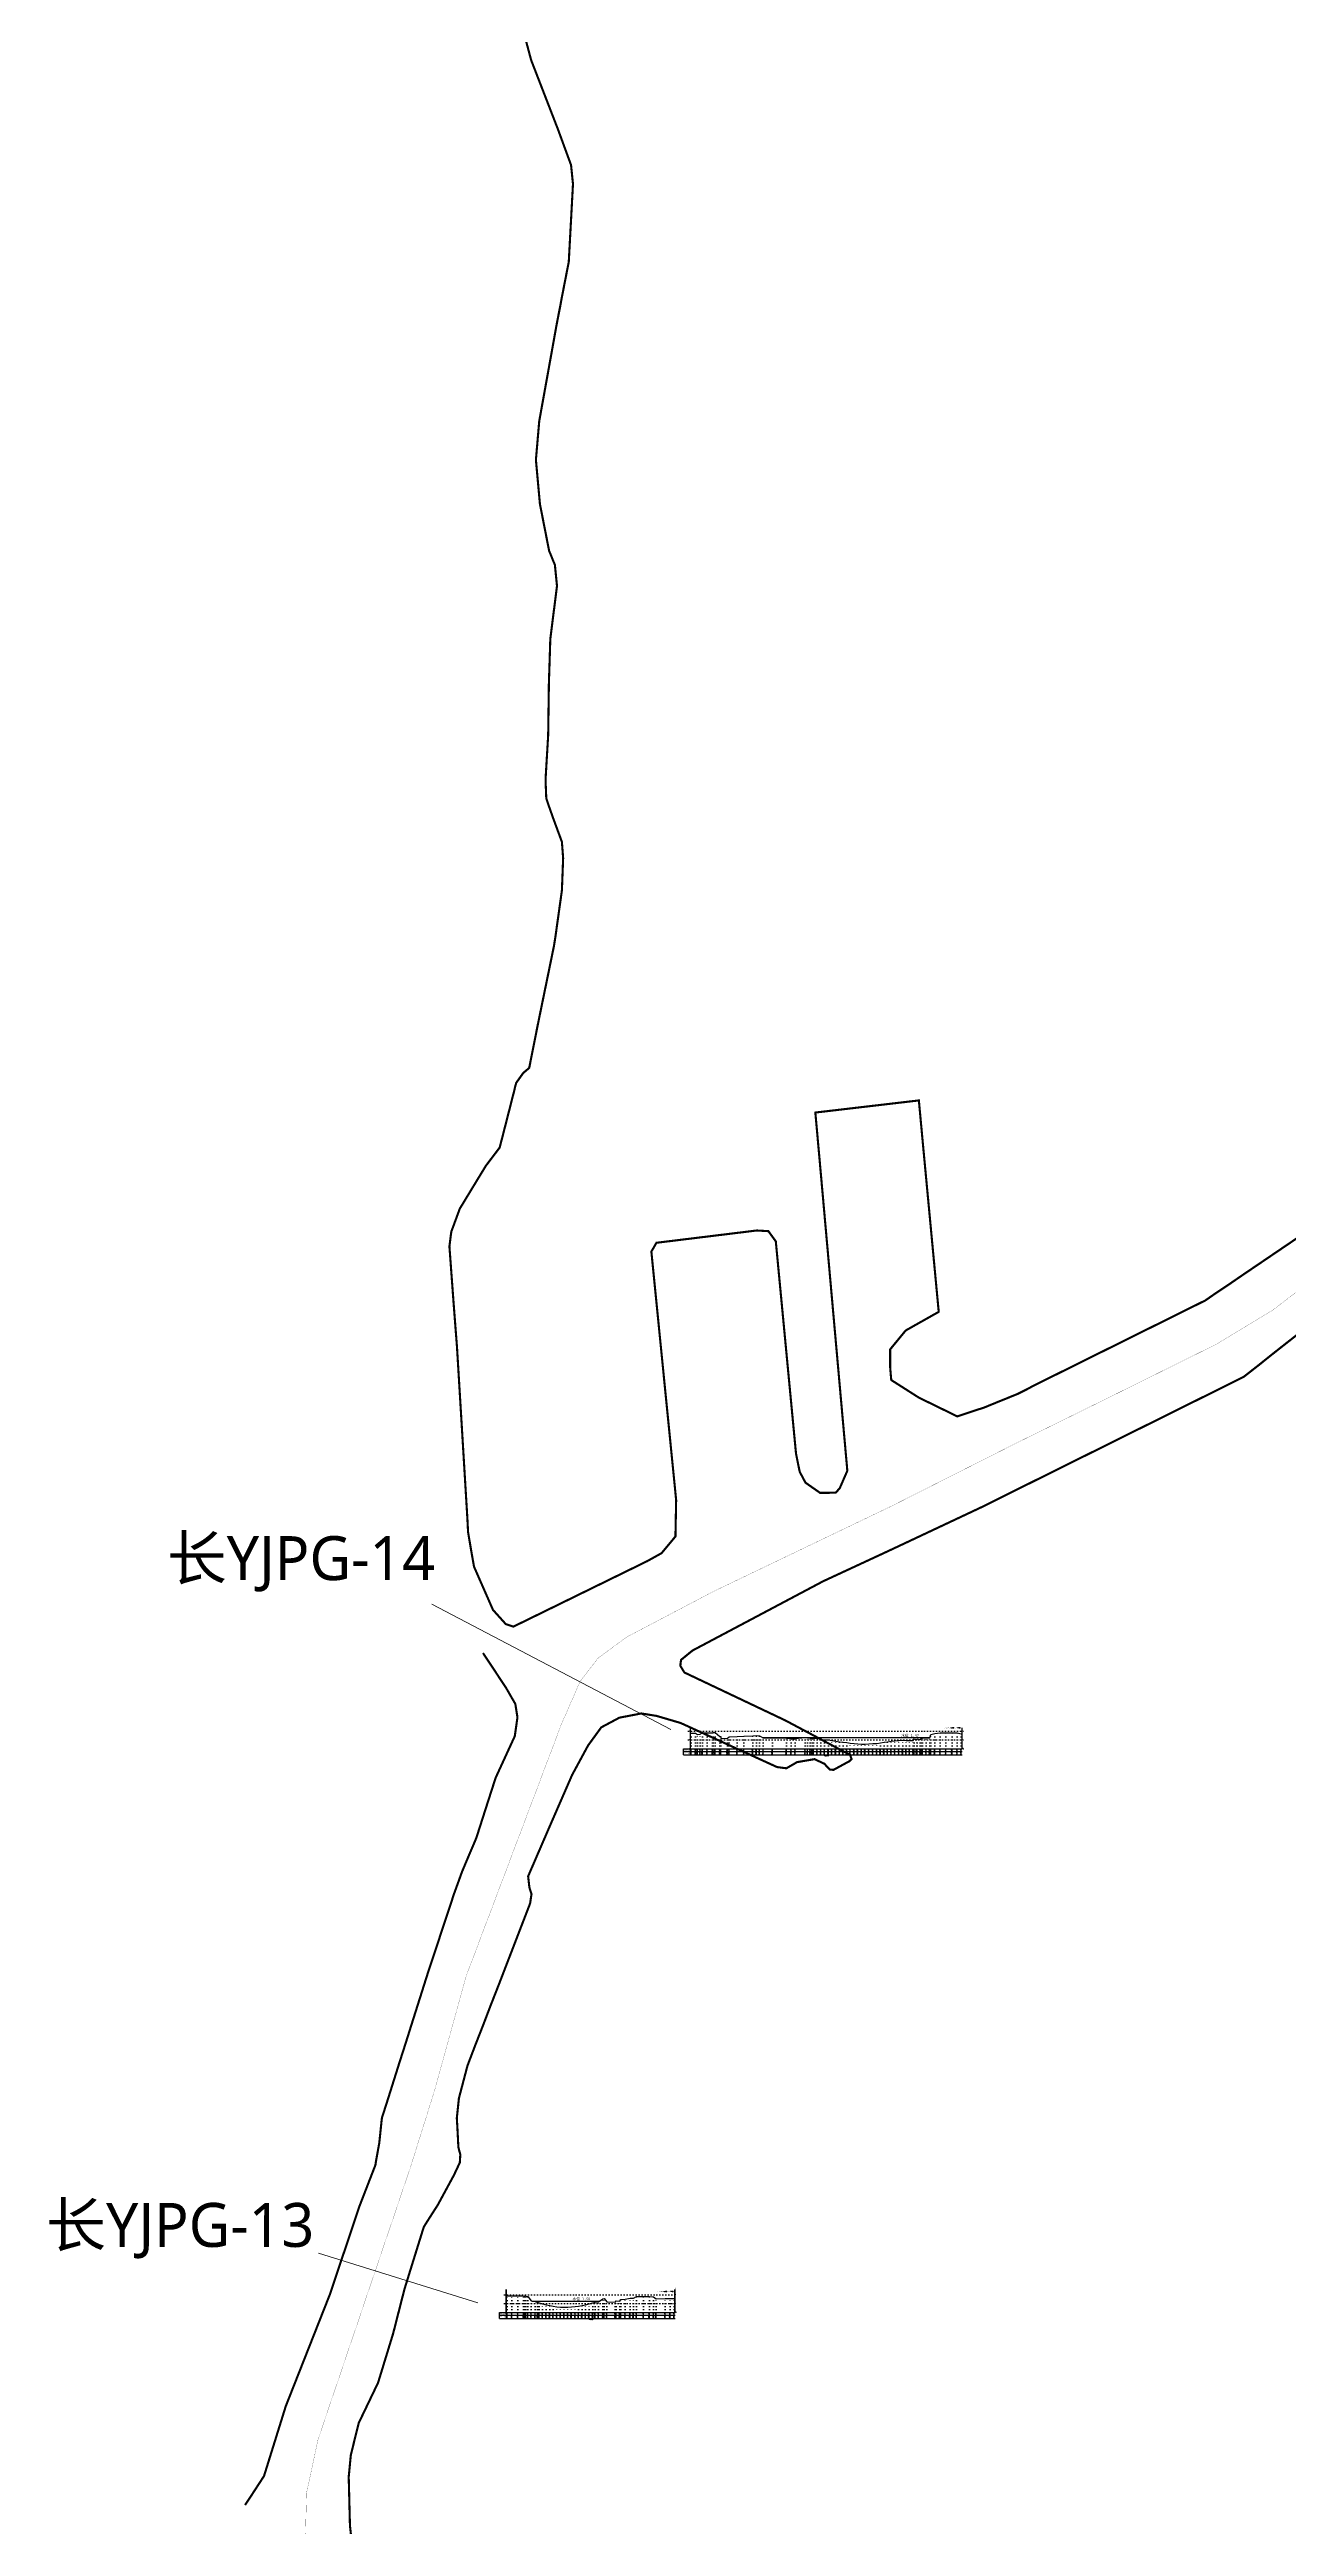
# Model space of a CAD drawing. Header units: millimetres. Extents: x 492417 to 501387, y 3423661 to 3433273.
# Drawn here: x 496427 to 497132, y 3427121 to 3428531 of the extents above; entities that cross this region are included whole.
import ezdxf
from ezdxf.enums import TextEntityAlignment as Align

# ---------------------------------------------------------------- set-up
doc = ezdxf.new("R2010")
doc.units = ezdxf.units.MM
doc.linetypes.add('X4', pattern=[1.6, 0, -1.6])
for name, color, linetype in [('DMX', 1, 'Continuous'), ('zdm1', 2, 'Continuous'), ('ZDMT5', 3, 'Continuous'), ('断面号', 7, 'Continuous'), ('断面线', 6, 'Continuous'), ('水位', 4, 'Continuous')]:
    doc.layers.add(name, color=color, linetype=linetype)
doc.layers.add('市级河道', color=160, linetype='Continuous', lineweight=40)
doc.layers.add('常水位岸线', color=7, linetype='Continuous', lineweight=0, true_color=0x00aeef)
doc.styles.add('HZ', font='rs.shx', dxfattribs={"width": 0.8, "bigfont": 'hztxt.shx'})
doc.styles.add('微软雅黑', font='msyh.ttf')
doc.styles.add('黑体', font='simhei.ttf')

msp = doc.modelspace()

# ---------------------------------------------------------------- linework, layer by layer
at = {"layer": 'DMX', "linetype": 'Continuous', "flags": 128}
for points in [[(496792.4, 3427572.6), (496794.9, 3427572.7), (496795.9, 3427571.9), (496797.4, 3427572.2), (496798.7, 3427572.9), (496801.5, 3427572.9), (496804.4, 3427572.8), (496804.9, 3427573.1), (496806, 3427573.1), (496808.7, 3427570.7), (496809.3, 3427570.7), (496809.3, 3427569.6), (496813, 3427569.9), (496814, 3427570.6), (496818.6, 3427570.8), (496822.4, 3427570.9), (496827.4, 3427571.2), (496829.5, 3427571.4), (496831.3, 3427571.1), (496833.4, 3427570), (496838.6, 3427570), (496846.5, 3427569.8), (496849.2, 3427569.7), (496851.6, 3427569.6), (496857.2, 3427570.2), (496858.6, 3427570), (496860.1, 3427569.9), (496861.1, 3427569.9), (496862, 3427569.8), (496864.1, 3427569.7), (496866.2, 3427569.2), (496868.2, 3427568.9), (496870.4, 3427568.8), (496872.4, 3427568.6), (496874.6, 3427568.2), (496876.8, 3427567.8), (496878.9, 3427567.6), (496880.9, 3427567.3), (496882.9, 3427567), (496885, 3427566.9), (496887.1, 3427566.6), (496889.2, 3427566.5), (496891.3, 3427566.4), (496893.5, 3427566.6), (496895.7, 3427566.9), (496898, 3427566.9), (496900, 3427567.2), (496902.1, 3427567.6), (496904.1, 3427567.8), (496906.1, 3427568.1), (496908.3, 3427568.3), (496910.5, 3427568.5), (496912.7, 3427568.7), (496914.7, 3427568.5), (496916.6, 3427568.6), (496918.7, 3427568.6), (496919.3, 3427569.5), (496920.7, 3427568.8), (496921, 3427569.5), (496922.7, 3427569.1), (496923, 3427569.5), (496923.9, 3427569.9), (496926.1, 3427570.1), (496928.1, 3427570.1), (496928.7, 3427572), (496931, 3427572.5), (496934, 3427572.8), (496937.3, 3427572.9), (496940.8, 3427572.8), (496943.7, 3427572.8), (496946, 3427572.4)], [(496687.7, 3427252.5), (496690.3, 3427252.6), (496693.7, 3427252.6), (496697, 3427252.5), (496697.1, 3427252.2), (496697.8, 3427252.2), (496697.8, 3427252.8), (496698, 3427252.9), (496698.2, 3427252.2), (496699.5, 3427252.1), (496701.4, 3427249.7), (496703.6, 3427249.3), (496705, 3427248.7), (496705.2, 3427248.7), (496705.8, 3427248.6), (496707.8, 3427247.9), (496709.8, 3427247.5), (496711.9, 3427247.1), (496713.9, 3427246.7), (496716, 3427246.3), (496718, 3427246.1), (496720.1, 3427246.1), (496722.1, 3427246.1), (496724.2, 3427246.2), (496726.3, 3427246.5), (496728.3, 3427246.7), (496730.3, 3427247.1), (496732.3, 3427247.5), (496734.3, 3427248), (496736.3, 3427248.5), (496737.7, 3427248.9), (496739.6, 3427249.1), (496742.1, 3427250.8), (496742.9, 3427251), (496744.3, 3427249.1), (496749.1, 3427249), (496749.7, 3427249.7), (496751.7, 3427249.6), (496752.4, 3427250.4), (496754.8, 3427250.6), (496757.6, 3427251.2), (496759.5, 3427251.3), (496761.2, 3427252.1), (496765.2, 3427252.2), (496768.6, 3427252.1), (496771, 3427252), (496772.4, 3427250.8), (496777.6, 3427251), (496780.4, 3427251), (496782.7, 3427251.1)]]:
    msp.add_lwpolyline(points, dxfattribs=at)
at = {"layer": 'zdm1', "linetype": 'X4'}
for p, q in [((496790.9, 3427573.8), (496947.5, 3427573.8)), ((496790.9, 3427568.8), (496947.5, 3427568.8)), ((496790.9, 3427563.8), (496947.5, 3427563.8)), ((496686.2, 3427253.1), (496784.2, 3427253.1)), ((496686.2, 3427248.1), (496784.2, 3427248.1)), ((496686.2, 3427243.1), (496784.2, 3427243.1))]:
    msp.add_line(p, q, dxfattribs=at)
at = {"layer": 'zdm1', "linetype": 'Continuous'}
for p, q in [((496791.9, 3427563.8), (496791.9, 3427575.8)), ((496792, 3427563.8), (496792, 3427575.8)), ((496946.5, 3427563.8), (496946.5, 3427575.8)), ((496946.6, 3427563.8), (496946.6, 3427575.8)), ((496787.9, 3427560.3), (496787.9, 3427563.8)), ((496787.9, 3427563.8), (496792.4, 3427563.8)), ((496787.9, 3427562.3), (496946.5, 3427562.3)), ((496787.9, 3427560.3), (496946.5, 3427560.3)), ((496791.9, 3427560.3), (496791.9, 3427563.8)), ((496792.4, 3427563.8), (496946.5, 3427563.8)), ((496687.1, 3427243.1), (496687.1, 3427256.1)), ((496687.2, 3427243.1), (496687.2, 3427256.1)), ((496783.1, 3427243.1), (496783.1, 3427256.1)), ((496783.2, 3427243.1), (496783.2, 3427256.1)), ((496683.2, 3427239.6), (496683.2, 3427243.1)), ((496683.2, 3427243.1), (496687.7, 3427243.1)), ((496683.2, 3427241.6), (496783.2, 3427241.6)), ((496683.2, 3427239.6), (496783.2, 3427239.6)), ((496687.2, 3427239.6), (496687.2, 3427243.1)), ((496687.7, 3427243.1), (496783.2, 3427243.1))]:
    msp.add_line(p, q, dxfattribs=at)
at = {"layer": 'zdm1', "linetype": 'Continuous', "flags": 128}
for points in [[(496791.9, 3427574.8, 0.1, 0.1, 0), (496791.9, 3427575.8, 0.1, 0.1, 0)], [(496791.9, 3427572.8, 0.1, 0.1, 0), (496791.9, 3427573.8, 0.1, 0.1, 0)], [(496791.9, 3427570.8, 0.1, 0.1, 0), (496791.9, 3427571.8, 0.1, 0.1, 0)], [(496791.9, 3427568.8, 0.1, 0.1, 0), (496791.9, 3427569.8, 0.1, 0.1, 0)], [(496946.5, 3427574.8, 0.1, 0.1, 0), (496946.5, 3427575.8, 0.1, 0.1, 0)], [(496946.5, 3427572.8, 0.1, 0.1, 0), (496946.5, 3427573.8, 0.1, 0.1, 0)], [(496946.5, 3427570.8, 0.1, 0.1, 0), (496946.5, 3427571.8, 0.1, 0.1, 0)], [(496946.5, 3427568.8, 0.1, 0.1, 0), (496946.5, 3427569.8, 0.1, 0.1, 0)], [(496791.9, 3427566.8, 0.1, 0.1, 0), (496791.9, 3427567.8, 0.1, 0.1, 0)], [(496791.9, 3427564.8, 0.1, 0.1, 0), (496791.9, 3427565.8, 0.1, 0.1, 0)], [(496946.5, 3427566.8, 0.1, 0.1, 0), (496946.5, 3427567.8, 0.1, 0.1, 0)], [(496946.5, 3427564.8, 0.1, 0.1, 0), (496946.5, 3427565.8, 0.1, 0.1, 0)], [(496687.2, 3427256.1, 0.1, 0.1, 0), (496687.2, 3427257.1, 0.1, 0.1, 0)], [(496687.2, 3427254.1, 0.1, 0.1, 0), (496687.2, 3427255.1, 0.1, 0.1, 0)], [(496687.2, 3427252.1, 0.1, 0.1, 0), (496687.2, 3427253.1, 0.1, 0.1, 0)], [(496687.2, 3427250.1, 0.1, 0.1, 0), (496687.2, 3427251.1, 0.1, 0.1, 0)], [(496687.2, 3427248.1, 0.1, 0.1, 0), (496687.2, 3427249.1, 0.1, 0.1, 0)], [(496687.2, 3427246.1, 0.1, 0.1, 0), (496687.2, 3427247.1, 0.1, 0.1, 0)], [(496687.2, 3427244.1, 0.1, 0.1, 0), (496687.2, 3427245.1, 0.1, 0.1, 0)], [(496783.2, 3427256.1, 0.1, 0.1, 0), (496783.2, 3427257.1, 0.1, 0.1, 0)], [(496783.2, 3427254.1, 0.1, 0.1, 0), (496783.2, 3427255.1, 0.1, 0.1, 0)], [(496783.2, 3427252.1, 0.1, 0.1, 0), (496783.2, 3427253.1, 0.1, 0.1, 0)], [(496783.2, 3427250.1, 0.1, 0.1, 0), (496783.2, 3427251.1, 0.1, 0.1, 0)], [(496783.2, 3427248.1, 0.1, 0.1, 0), (496783.2, 3427249.1, 0.1, 0.1, 0)], [(496783.2, 3427246.1, 0.1, 0.1, 0), (496783.2, 3427247.1, 0.1, 0.1, 0)], [(496783.2, 3427244.1, 0.1, 0.1, 0), (496783.2, 3427245.1, 0.1, 0.1, 0)]]:
    msp.add_lwpolyline(points, format="xyseb", dxfattribs=at)
at = {"layer": 'ZDMT5', "linetype": 'X4'}
for p, q in [((496792.4, 3427563.8), (496792.4, 3427572.6)), ((496794.9, 3427563.8), (496794.9, 3427572.7)), ((496795.9, 3427563.8), (496795.9, 3427571.9)), ((496797.4, 3427563.8), (496797.4, 3427572.2)), ((496798.7, 3427563.8), (496798.7, 3427572.9)), ((496801.5, 3427563.8), (496801.5, 3427572.9)), ((496804.4, 3427563.8), (496804.4, 3427572.8)), ((496804.9, 3427563.8), (496804.9, 3427573.1)), ((496806, 3427563.8), (496806, 3427573.1)), ((496808.7, 3427563.8), (496808.7, 3427570.7)), ((496809.3, 3427563.8), (496809.3, 3427570.7)), ((496809.3, 3427563.8), (496809.3, 3427569.6)), ((496813, 3427563.8), (496813, 3427569.9)), ((496814, 3427563.8), (496814, 3427570.6)), ((496818.6, 3427563.8), (496818.6, 3427570.8)), ((496822.4, 3427563.8), (496822.4, 3427570.9)), ((496827.4, 3427563.8), (496827.4, 3427571.2)), ((496829.5, 3427563.8), (496829.5, 3427571.4)), ((496831.3, 3427563.8), (496831.3, 3427571.1)), ((496833.4, 3427563.8), (496833.4, 3427570)), ((496838.6, 3427563.8), (496838.6, 3427570)), ((496846.5, 3427563.8), (496846.5, 3427569.8)), ((496849.2, 3427563.8), (496849.2, 3427569.7)), ((496851.6, 3427563.8), (496851.6, 3427569.6)), ((496857.2, 3427563.8), (496857.2, 3427570.2)), ((496858.6, 3427563.8), (496858.6, 3427570)), ((496860.1, 3427563.8), (496860.1, 3427569.9)), ((496861.1, 3427563.8), (496861.1, 3427569.9)), ((496862, 3427563.8), (496862, 3427569.8)), ((496864.1, 3427563.8), (496864.1, 3427569.7)), ((496866.2, 3427563.8), (496866.2, 3427569.2)), ((496868.2, 3427563.8), (496868.2, 3427568.9)), ((496870.4, 3427563.8), (496870.4, 3427568.8)), ((496872.4, 3427563.8), (496872.4, 3427568.6)), ((496910.5, 3427563.8), (496910.5, 3427568.5)), ((496912.7, 3427563.8), (496912.7, 3427568.7)), ((496914.7, 3427563.8), (496914.7, 3427568.5)), ((496916.6, 3427563.8), (496916.6, 3427568.6)), ((496918.7, 3427563.8), (496918.7, 3427568.6)), ((496919.3, 3427563.8), (496919.3, 3427569.5)), ((496920.7, 3427563.8), (496920.7, 3427568.8)), ((496921, 3427563.8), (496921, 3427569.5)), ((496922.7, 3427563.8), (496922.7, 3427569.1)), ((496923, 3427563.8), (496923, 3427569.5)), ((496923.9, 3427563.8), (496923.9, 3427569.9)), ((496926.1, 3427563.8), (496926.1, 3427570.1)), ((496928.1, 3427563.8), (496928.1, 3427570.1)), ((496928.7, 3427563.8), (496928.7, 3427572)), ((496931, 3427563.8), (496931, 3427572.5)), ((496934, 3427563.8), (496934, 3427572.8)), ((496937.3, 3427563.8), (496937.3, 3427572.9)), ((496940.8, 3427563.8), (496940.8, 3427572.8)), ((496943.7, 3427563.8), (496943.7, 3427572.8)), ((496946, 3427563.8), (496946, 3427572.4)), ((496874.6, 3427563.8), (496874.6, 3427568.2)), ((496876.8, 3427563.8), (496876.8, 3427567.8)), ((496878.9, 3427563.8), (496878.9, 3427567.6)), ((496880.9, 3427563.8), (496880.9, 3427567.3)), ((496882.9, 3427563.8), (496882.9, 3427567)), ((496885, 3427563.8), (496885, 3427566.9)), ((496887.1, 3427563.8), (496887.1, 3427566.6)), ((496889.2, 3427563.8), (496889.2, 3427566.5)), ((496891.3, 3427563.8), (496891.3, 3427566.4)), ((496893.5, 3427563.8), (496893.5, 3427566.6)), ((496895.7, 3427563.8), (496895.7, 3427566.9)), ((496898, 3427563.8), (496898, 3427566.9)), ((496900, 3427563.8), (496900, 3427567.2)), ((496902.1, 3427563.8), (496902.1, 3427567.6)), ((496904.1, 3427563.8), (496904.1, 3427567.8)), ((496906.1, 3427563.8), (496906.1, 3427568.1)), ((496908.3, 3427563.8), (496908.3, 3427568.3)), ((496687.7, 3427243.1), (496687.7, 3427252.5)), ((496690.3, 3427243.1), (496690.3, 3427252.6)), ((496693.7, 3427243.1), (496693.7, 3427252.6)), ((496697, 3427243.1), (496697, 3427252.5)), ((496697.1, 3427243.1), (496697.1, 3427252.2)), ((496697.8, 3427243.1), (496697.8, 3427252.8)), ((496697.8, 3427243.1), (496697.8, 3427252.2)), ((496698, 3427243.1), (496698, 3427252.9)), ((496698.2, 3427243.1), (496698.2, 3427252.2)), ((496699.5, 3427243.1), (496699.5, 3427252.1)), ((496701.4, 3427243.1), (496701.4, 3427249.7)), ((496703.6, 3427243.1), (496703.6, 3427249.3)), ((496705, 3427243.1), (496705, 3427248.7)), ((496705.2, 3427243.1), (496705.2, 3427248.7)), ((496705.8, 3427243.1), (496705.8, 3427248.6)), ((496707.8, 3427243.1), (496707.8, 3427247.9)), ((496709.8, 3427243.1), (496709.8, 3427247.5)), ((496711.9, 3427243.1), (496711.9, 3427247.1)), ((496713.9, 3427243.1), (496713.9, 3427246.7)), ((496716, 3427243.1), (496716, 3427246.3)), ((496718, 3427243.1), (496718, 3427246.1)), ((496720.1, 3427243.1), (496720.1, 3427246.1)), ((496722.1, 3427243.1), (496722.1, 3427246.1)), ((496724.2, 3427243.1), (496724.2, 3427246.2)), ((496726.3, 3427243.1), (496726.3, 3427246.5)), ((496728.3, 3427243.1), (496728.3, 3427246.7)), ((496730.3, 3427243.1), (496730.3, 3427247.1)), ((496732.3, 3427243.1), (496732.3, 3427247.5)), ((496734.3, 3427243.1), (496734.3, 3427248)), ((496736.3, 3427243.1), (496736.3, 3427248.5)), ((496737.7, 3427243.1), (496737.7, 3427248.9)), ((496739.6, 3427243.1), (496739.6, 3427249.1)), ((496742.1, 3427243.1), (496742.1, 3427250.8)), ((496742.9, 3427243.1), (496742.9, 3427251)), ((496744.3, 3427243.1), (496744.3, 3427249.1)), ((496749.1, 3427243.1), (496749.1, 3427249)), ((496749.7, 3427243.1), (496749.7, 3427249.7)), ((496751.7, 3427243.1), (496751.7, 3427249.6)), ((496752.4, 3427243.1), (496752.4, 3427250.4)), ((496754.8, 3427243.1), (496754.8, 3427250.6)), ((496757.6, 3427243.1), (496757.6, 3427251.2)), ((496759.5, 3427243.1), (496759.5, 3427251.3)), ((496761.2, 3427243.1), (496761.2, 3427252.1)), ((496765.2, 3427243.1), (496765.2, 3427252.2)), ((496768.6, 3427243.1), (496768.6, 3427252.1)), ((496771, 3427243.1), (496771, 3427252)), ((496772.4, 3427243.1), (496772.4, 3427250.8)), ((496777.6, 3427243.1), (496777.6, 3427251)), ((496780.4, 3427243.1), (496780.4, 3427251)), ((496782.7, 3427243.1), (496782.7, 3427251.1))]:
    msp.add_line(p, q, dxfattribs=at)
at = {"layer": 'ZDMT5', "linetype": 'Continuous'}
for p, q in [((496792.4, 3427560.3), (496792.4, 3427563.8)), ((496794.9, 3427560.3), (496794.9, 3427563.8)), ((496795.9, 3427560.3), (496795.9, 3427563.8)), ((496797.4, 3427560.3), (496797.4, 3427563.8)), ((496798.7, 3427560.3), (496798.7, 3427563.8)), ((496801.5, 3427560.3), (496801.5, 3427563.8)), ((496804.4, 3427560.3), (496804.4, 3427563.8)), ((496804.9, 3427560.3), (496804.9, 3427563.8)), ((496806, 3427560.3), (496806, 3427563.8)), ((496808.7, 3427560.3), (496808.7, 3427563.8)), ((496809.3, 3427560.3), (496809.3, 3427563.8)), ((496813, 3427560.3), (496813, 3427563.8)), ((496814, 3427560.3), (496814, 3427563.8)), ((496818.6, 3427560.3), (496818.6, 3427563.8)), ((496822.4, 3427560.3), (496822.4, 3427563.8)), ((496827.4, 3427560.3), (496827.4, 3427563.8)), ((496829.5, 3427560.3), (496829.5, 3427563.8)), ((496831.3, 3427560.3), (496831.3, 3427563.8)), ((496833.4, 3427560.3), (496833.4, 3427563.8)), ((496838.6, 3427560.3), (496838.6, 3427563.8)), ((496846.5, 3427560.3), (496846.5, 3427563.8)), ((496849.2, 3427560.3), (496849.2, 3427563.8)), ((496851.6, 3427560.3), (496851.6, 3427563.8)), ((496857.2, 3427560.3), (496857.2, 3427563.8)), ((496858.6, 3427560.3), (496858.6, 3427563.8)), ((496860.1, 3427560.3), (496860.1, 3427563.8)), ((496861.1, 3427560.3), (496861.1, 3427563.8)), ((496862, 3427560.3), (496862, 3427563.8)), ((496864.1, 3427560.3), (496864.1, 3427563.8)), ((496866.2, 3427560.3), (496866.2, 3427563.8)), ((496868.2, 3427560.3), (496868.2, 3427563.8)), ((496870.4, 3427560.3), (496870.4, 3427563.8)), ((496872.4, 3427560.3), (496872.4, 3427563.8)), ((496874.6, 3427560.3), (496874.6, 3427563.8)), ((496876.8, 3427560.3), (496876.8, 3427563.8)), ((496878.9, 3427560.3), (496878.9, 3427563.8)), ((496880.9, 3427560.3), (496880.9, 3427563.8)), ((496882.9, 3427560.3), (496882.9, 3427563.8)), ((496885, 3427560.3), (496885, 3427563.8)), ((496887.1, 3427560.3), (496887.1, 3427563.8)), ((496889.2, 3427560.3), (496889.2, 3427563.8)), ((496891.3, 3427560.3), (496891.3, 3427563.8)), ((496893.5, 3427560.3), (496893.5, 3427563.8)), ((496895.7, 3427560.3), (496895.7, 3427563.8)), ((496898, 3427560.3), (496898, 3427563.8)), ((496900, 3427560.3), (496900, 3427563.8)), ((496902.1, 3427560.3), (496902.1, 3427563.8)), ((496904.1, 3427560.3), (496904.1, 3427563.8)), ((496906.1, 3427560.3), (496906.1, 3427563.8)), ((496908.3, 3427560.3), (496908.3, 3427563.8)), ((496910.5, 3427560.3), (496910.5, 3427563.8)), ((496912.7, 3427560.3), (496912.7, 3427563.8)), ((496914.7, 3427560.3), (496914.7, 3427563.8)), ((496916.6, 3427560.3), (496916.6, 3427563.8)), ((496918.7, 3427560.3), (496918.7, 3427563.8)), ((496919.3, 3427560.3), (496919.3, 3427563.8)), ((496920.7, 3427560.3), (496920.7, 3427563.8)), ((496921, 3427560.3), (496921, 3427563.8)), ((496922.7, 3427560.3), (496922.7, 3427563.8)), ((496923, 3427560.3), (496923, 3427563.8)), ((496923.9, 3427560.3), (496923.9, 3427563.8)), ((496926.1, 3427560.3), (496926.1, 3427563.8)), ((496928.1, 3427560.3), (496928.1, 3427563.8)), ((496928.7, 3427560.3), (496928.7, 3427563.8)), ((496931, 3427560.3), (496931, 3427563.8)), ((496934, 3427560.3), (496934, 3427563.8)), ((496937.3, 3427560.3), (496937.3, 3427563.8)), ((496940.8, 3427560.3), (496940.8, 3427563.8)), ((496943.7, 3427560.3), (496943.7, 3427563.8)), ((496946, 3427560.3), (496946, 3427563.8)), ((496687.7, 3427239.6), (496687.7, 3427243.1)), ((496690.3, 3427239.6), (496690.3, 3427243.1)), ((496693.7, 3427239.6), (496693.7, 3427243.1)), ((496697, 3427239.6), (496697, 3427243.1)), ((496697.8, 3427239.6), (496697.8, 3427243.1)), ((496698.2, 3427239.6), (496698.2, 3427243.1)), ((496699.5, 3427239.6), (496699.5, 3427243.1)), ((496701.4, 3427239.6), (496701.4, 3427243.1)), ((496703.6, 3427239.6), (496703.6, 3427243.1)), ((496705, 3427239.6), (496705, 3427243.1)), ((496705.8, 3427239.6), (496705.8, 3427243.1)), ((496707.8, 3427239.6), (496707.8, 3427243.1)), ((496709.8, 3427239.6), (496709.8, 3427243.1)), ((496711.9, 3427239.6), (496711.9, 3427243.1)), ((496713.9, 3427239.6), (496713.9, 3427243.1)), ((496716, 3427239.6), (496716, 3427243.1)), ((496718, 3427239.6), (496718, 3427243.1)), ((496720.1, 3427239.6), (496720.1, 3427243.1)), ((496722.1, 3427239.6), (496722.1, 3427243.1)), ((496724.2, 3427239.6), (496724.2, 3427243.1)), ((496726.3, 3427239.6), (496726.3, 3427243.1)), ((496728.3, 3427239.6), (496728.3, 3427243.1)), ((496730.3, 3427239.6), (496730.3, 3427243.1)), ((496732.3, 3427239.6), (496732.3, 3427243.1)), ((496734.3, 3427239.6), (496734.3, 3427243.1)), ((496736.3, 3427239.6), (496736.3, 3427243.1)), ((496737.7, 3427239.6), (496737.7, 3427243.1)), ((496739.6, 3427239.6), (496739.6, 3427243.1)), ((496742.1, 3427239.6), (496742.1, 3427243.1)), ((496742.9, 3427239.6), (496742.9, 3427243.1)), ((496744.3, 3427239.6), (496744.3, 3427243.1)), ((496749.1, 3427239.6), (496749.1, 3427243.1)), ((496749.7, 3427239.6), (496749.7, 3427243.1)), ((496751.7, 3427239.6), (496751.7, 3427243.1)), ((496752.4, 3427239.6), (496752.4, 3427243.1)), ((496754.8, 3427239.6), (496754.8, 3427243.1)), ((496757.6, 3427239.6), (496757.6, 3427243.1)), ((496759.5, 3427239.6), (496759.5, 3427243.1)), ((496761.2, 3427239.6), (496761.2, 3427243.1)), ((496765.2, 3427239.6), (496765.2, 3427243.1)), ((496768.6, 3427239.6), (496768.6, 3427243.1)), ((496771, 3427239.6), (496771, 3427243.1)), ((496772.4, 3427239.6), (496772.4, 3427243.1)), ((496777.6, 3427239.6), (496777.6, 3427243.1)), ((496780.4, 3427239.6), (496780.4, 3427243.1)), ((496782.7, 3427239.6), (496782.7, 3427243.1))]:
    msp.add_line(p, q, dxfattribs=at)
at = {"layer": '市级河道', "lineweight": 0, "const_width": 0.1}
msp.add_lwpolyline([(496572.9, 3427115.1), (496573.5, 3427140.4), (496580.1, 3427171), (496632.4, 3427325), (496646.2, 3427368.9), (496664.3, 3427434.4), (496718.4, 3427577.5), (496729.2, 3427602.2), (496739.4, 3427615.4), (496755.7, 3427627.4), (496805, 3427653.3), (496906.6, 3427702), (496976.9, 3427737.5), (497031.7, 3427764.5), (497091.2, 3427794), (497123.1, 3427813.3), (497145.9, 3427830.7)], dxfattribs=at)
at = {"layer": '常水位岸线', "const_width": 1.2, "flags": 128}
for points in [[(497137, 3427854.3), (497104.7, 3427832.4), (497097.3, 3427827.3), (497089.8, 3427822.3), (497084.9, 3427818.9), (496987, 3427770.3), (496983.3, 3427768.3), (496978.1, 3427765.7), (496965.5, 3427760.6), (496958.9, 3427757.9), (496956.1, 3427757), (496943.8, 3427752.9), (496921.9, 3427763.6), (496906.2, 3427773.6), (496906, 3427775.6), (496905.6, 3427780.5), (496905.6, 3427791.1), (496914.4, 3427801.8), (496933.2, 3427812.4), (496924.1, 3427909), (496924, 3427910.1), (496921.9, 3427932.7), (496863, 3427925.8), (496863, 3427925.8), (496865.5, 3427898), (496877.7, 3427761.2), (496881.2, 3427722), (496876.9, 3427712.1), (496874.6, 3427709.5), (496865.7, 3427709.4), (496857.4, 3427715.2), (496854.1, 3427721.4), (496852, 3427731.7), (496840.5, 3427852.5), (496836.3, 3427858.3), (496829.7, 3427858.7), (496772.6, 3427851.7), (496769.7, 3427846.7), (496783.8, 3427705.3), (496783.4, 3427684.6), (496775.5, 3427675.1), (496767.2, 3427670.5), (496719.2, 3427647), (496691.2, 3427633.3), (496686.8, 3427634.8), (496679.6, 3427642.8), (496668.8, 3427667.4), (496667.5, 3427674.7), (496665.4, 3427687.1), (496665, 3427695.1), (496659.1, 3427792.4), (496657.2, 3427817), (496654.8, 3427849.6), (496655.7, 3427856.8), (496655.9, 3427858.1), (496660.7, 3427871.1), (496671.2, 3427888.4), (496675.6, 3427895.6), (496676.6, 3427896.9), (496683.4, 3427905.9), (496687.5, 3427921.9), (496691.2, 3427936.4), (496691.8, 3427938.8), (496692.4, 3427941.3), (496692.8, 3427942.7), (496696.8, 3427948.3), (496700.2, 3427951.2), (496705, 3427975.4), (496714.3, 3428020.7), (496715.1, 3428025.8), (496718.8, 3428052.2), (496719.5, 3428070.5), (496718.8, 3428079.8), (496714, 3428092.8), (496711.2, 3428100.7), (496709.9, 3428104.7), (496709.5, 3428114.6), (496709.5, 3428115.5), (496711, 3428140.8), (496711, 3428141.6), (496711.4, 3428170.5), (496711.8, 3428182.4), (496712.2, 3428195.3), (496716, 3428225.4), (496714.8, 3428237.4), (496711.5, 3428245.5), (496706.3, 3428272), (496704, 3428297.3), (496704.2, 3428299.4), (496705.9, 3428319.2), (496713.6, 3428361.9), (496715.6, 3428373.1), (496717.1, 3428380.9), (496717.9, 3428384.9), (496718.6, 3428388.8), (496722.7, 3428409.8), (496725.1, 3428454.1), (496724, 3428464.9), (496716.6, 3428485.1), (496701.3, 3428524.6), (496692.2, 3428558.6)], [(496600.9, 3427097.2), (496598.3, 3427121), (496598.2, 3427121.9), (496597.5, 3427149.5), (496598.7, 3427162), (496603.2, 3427180.2), (496614.2, 3427203.1), (496622.8, 3427231.2), (496629.2, 3427256.3), (496635, 3427275), (496640.2, 3427291.7), (496642.3, 3427295.1), (496648.2, 3427304.3), (496657.3, 3427321.1), (496660.7, 3427328.3), (496661, 3427332.9), (496659.9, 3427337), (496659.3, 3427348.9), (496659, 3427353.6), (496660.2, 3427365), (496665.1, 3427383.6), (496665.3, 3427384.1), (496669.6, 3427395.4), (496674, 3427406.6), (496678.3, 3427417.9), (496682.7, 3427429.1), (496700.7, 3427475.8), (496701.5, 3427481.1), (496700.3, 3427484.9), (496699.7, 3427490.2), (496699.6, 3427491.3), (496705.6, 3427505.2), (496712, 3427520), (496724.6, 3427548.9), (496733.7, 3427565.7), (496741.2, 3427576), (496751.5, 3427581.5), (496764, 3427583.9), (496772.7, 3427582.5), (496786.3, 3427578.5), (496841.2, 3427553.4), (496846.5, 3427552.7), (496852.6, 3427556.2), (496862.5, 3427557.9), (496868.1, 3427555.3), (496871.2, 3427552), (496873.3, 3427551.8), (496877.9, 3427554.3), (496882.5, 3427556.8), (496883.6, 3427558), (496883, 3427559.7), (496882.8, 3427560.3), (496846, 3427579.9), (496788.5, 3427607.2), (496786.2, 3427611), (496786.3, 3427612.3), (496786.6, 3427614.4), (496793.1, 3427619.7), (496867.4, 3427659.1), (496904.9, 3427676.5), (496957.2, 3427701.1), (497106.7, 3427775.4), (497115.4, 3427782.2), (497122.5, 3427787.9), (497129.6, 3427793.5), (497144.8, 3427805.4)], [(496673.9, 3427618.3), (496687, 3427598.5), (496692.3, 3427589.3), (496693.5, 3427581.7), (496692, 3427571), (496681.1, 3427547.3), (496675.4, 3427529.6), (496670.5, 3427514.3), (496670, 3427512.8), (496664.3, 3427499.4), (496662, 3427493.9), (496657.5, 3427481.5), (496642.2, 3427435.2), (496633.3, 3427407.1), (496629.9, 3427396.3), (496626.4, 3427385.4), (496623, 3427374.6), (496619.6, 3427363.8), (496616.4, 3427353.8), (496616.2, 3427352.2), (496614.9, 3427339.6), (496613, 3427329.1), (496612.7, 3427327), (496603.4, 3427303), (496587, 3427253.9), (496561.7, 3427189.8), (496549.3, 3427150), (496542.8, 3427140), (496538.5, 3427133.5)]]:
    msp.add_lwpolyline(points, dxfattribs=at)
at = {"layer": '断面线', "lineweight": 0}
for p, q in [((496644.7, 3427646, 10), (496780.8, 3427574.7, 10)), ((496580.3, 3427276.9, 10), (496671, 3427248.5, 10))]:
    msp.add_line(p, q, dxfattribs=at)
at = {"layer": '水位', "linetype": 'Continuous', "flags": 128}
for points in [[(496832.8, 3427570.3), (496833.4, 3427570.3), (496838.6, 3427570.3), (496846.5, 3427570.3), (496849.2, 3427570.3), (496851.6, 3427570.3), (496857.2, 3427570.3), (496858.6, 3427570.3), (496860.1, 3427570.3), (496861.1, 3427570.3), (496862, 3427570.3), (496864.1, 3427570.3), (496866.2, 3427570.3), (496868.2, 3427570.3), (496870.4, 3427570.3), (496872.4, 3427570.3), (496874.6, 3427570.3), (496876.8, 3427570.3), (496878.9, 3427570.3), (496880.9, 3427570.3), (496882.9, 3427570.3), (496885, 3427570.3), (496887.1, 3427570.3), (496889.2, 3427570.3), (496891.3, 3427570.3), (496893.5, 3427570.3), (496895.7, 3427570.3), (496898, 3427570.3), (496900, 3427570.3), (496902.1, 3427570.3), (496904.1, 3427570.3), (496906.1, 3427570.3), (496908.3, 3427570.3), (496910.5, 3427570.3), (496912.7, 3427570.3), (496914.7, 3427570.3), (496916.6, 3427570.3), (496918.7, 3427570.3), (496919.3, 3427570.3), (496920.7, 3427570.3), (496921, 3427570.3), (496922.7, 3427570.3), (496923, 3427570.3), (496923.9, 3427570.3), (496926.1, 3427570.3), (496928.1, 3427570.3), (496928.1, 3427570.3)], [(496701.9, 3427249.6), (496703.6, 3427249.6), (496705, 3427249.6), (496705.2, 3427249.6), (496705.8, 3427249.6), (496707.8, 3427249.6), (496709.8, 3427249.6), (496711.9, 3427249.6), (496713.9, 3427249.6), (496716, 3427249.6), (496718, 3427249.6), (496720.1, 3427249.6), (496722.1, 3427249.6), (496724.2, 3427249.6), (496726.3, 3427249.6), (496728.3, 3427249.6), (496730.3, 3427249.6), (496732.3, 3427249.6), (496734.3, 3427249.6), (496736.3, 3427249.6), (496737.7, 3427249.6), (496739.6, 3427249.6), (496740.4, 3427249.6)]]:
    msp.add_lwpolyline(points, dxfattribs=at)

# ---------------------------------------------------------------- texts
at = {"layer": 'zdm1', "linetype": 'Continuous', "style": 'HZ', "width": 0.8}
for s, p in [('5', (496791.8, 3427573.8)), ('0', (496791.8, 3427568.8)), ('-5', (496791.8, 3427563.8)), ('5', (496687.1, 3427253.1)), ('0', (496687.1, 3427248.1)), ('-5', (496687.1, 3427243.1))]:
    msp.add_text(s, height=0.3, dxfattribs=at).set_placement(p, align=Align.BOTTOM_RIGHT)
for s, p in [('5', (496946.6, 3427573.8)), ('0', (496946.6, 3427568.8)), ('-5', (496946.6, 3427563.8)), ('5', (496783.3, 3427253.1)), ('0', (496783.3, 3427248.1)), ('-5', (496783.3, 3427243.1))]:
    msp.add_text(s, height=0.3, dxfattribs=at).set_placement(p)
for s, height, p in [('地 面 高 程', 0.6, (496789.9, 3427563.1)), ('里    程', 0.6, (496789.9, 3427561.3)), ('长YJPG-14', 0.4, (496869.2, 3427559.9)), ('地 面 高 程', 0.6, (496685.2, 3427242.4)), ('里    程', 0.6, (496685.2, 3427240.6)), ('长YJPG-13', 0.4, (496735.2, 3427239.2))]:
    msp.add_text(s, height=height, dxfattribs=at).set_placement(p, align=Align.MIDDLE)
at = {"layer": 'ZDMT5', "linetype": 'Continuous', "style": 'HZ', "width": 0.8}
for p in [(496945.5, 3427575.3), (496782.2, 3427254.6)]:
    msp.add_text('比例尺:  横向 1:100  纵向 1:100', height=0.5, dxfattribs=at).set_placement(p, align=Align.BOTTOM_RIGHT)
for s, p in [('3.79', (496792.4, 3427563.1)), ('0+000.0', (496792.4, 3427561.3)), ('3.86', (496794.8, 3427563.1)), ('0+002.4', (496794.8, 3427561.3)), ('3.09', (496795.8, 3427563.1)), ('0+003.4', (496795.8, 3427561.3)), ('3.36', (496797.4, 3427563.1)), ('0+005.0', (496797.4, 3427561.3)), ('4.10', (496798.6, 3427563.1)), ('0+006.2', (496798.6, 3427561.3)), ('4.05', (496801.4, 3427563.1)), ('0+009.1', (496801.4, 3427561.3)), ('4.00', (496804.4, 3427563.1)), ('0+012.0', (496804.4, 3427561.3)), ('4.26', (496804.9, 3427563.1)), ('0+012.5', (496804.9, 3427561.3)), ('4.23', (496805.9, 3427563.1)), ('0+013.5', (496805.9, 3427561.3)), ('1.82', (496808.6, 3427563.1)), ('0+016.2', (496808.6, 3427561.3)), ('1.81', (496809.2, 3427563.1)), ('0+016.8', (496809.2, 3427561.3)), ('1.07', (496812.9, 3427563.1)), ('0+020.5', (496812.9, 3427561.3)), ('1.72', (496814, 3427563.1)), ('0+021.6', (496814, 3427561.3)), ('1.92', (496818.5, 3427563.1)), ('0+026.1', (496818.5, 3427561.3)), ('2.07', (496822.4, 3427563.1)), ('0+030.0', (496822.4, 3427561.3)), ('2.36', (496827.3, 3427563.1)), ('0+034.9', (496827.3, 3427561.3)), ('2.53', (496829.4, 3427563.1)), ('0+037.0', (496829.4, 3427561.3)), ('2.21', (496831.3, 3427563.1)), ('0+038.9', (496831.3, 3427561.3)), ('1.12', (496833.4, 3427563.1)), ('0+041.0', (496833.4, 3427561.3)), ('1.15', (496838.5, 3427563.1)), ('0+046.1', (496838.5, 3427561.3)), ('0.93', (496846.5, 3427563.1)), ('0+054.1', (496846.5, 3427561.3)), ('0.83', (496849.2, 3427563.1)), ('0+056.8', (496849.2, 3427561.3)), ('0.74', (496851.6, 3427563.1)), ('0+059.2', (496851.6, 3427561.3)), ('1.38', (496857.2, 3427563.1)), ('0+064.8', (496857.2, 3427561.3)), ('1.16', (496858.6, 3427563.1)), ('0+066.2', (496858.6, 3427561.3)), ('1.02', (496860, 3427563.1)), ('0+067.6', (496860, 3427561.3)), ('1.00', (496861, 3427563.1)), ('0+068.6', (496861, 3427561.3)), ('0.97', (496861.9, 3427563.1)), ('0+069.6', (496861.9, 3427561.3)), ('0.83', (496864, 3427563.1)), ('0+071.6', (496864, 3427561.3)), ('0.37', (496866.1, 3427563.1)), ('0+073.7', (496866.1, 3427561.3)), ('0.08', (496868.2, 3427563.1)), ('0+075.8', (496868.2, 3427561.3)), ('-0.03', (496870.3, 3427563.1)), ('0+078.0', (496870.3, 3427561.3)), ('-0.25', (496872.4, 3427563.1)), ('0+080.0', (496872.4, 3427561.3)), ('-0.70', (496874.5, 3427563.1)), ('0+082.1', (496874.5, 3427561.3)), ('-1.02', (496876.8, 3427563.1)), ('0+084.4', (496876.8, 3427561.3)), ('-1.29', (496878.8, 3427563.1)), ('0+086.4', (496878.8, 3427561.3)), ('-1.56', (496880.8, 3427563.1)), ('0+088.5', (496880.8, 3427561.3)), ('-1.82', (496882.9, 3427563.1)), ('0+090.5', (496882.9, 3427561.3)), ('-2.00', (496885, 3427563.1)), ('0+092.6', (496885, 3427561.3)), ('-2.22', (496887, 3427563.1)), ('0+094.7', (496887, 3427561.3)), ('-2.32', (496889.2, 3427563.1)), ('0+096.8', (496889.2, 3427561.3)), ('-2.46', (496891.2, 3427563.1)), ('0+098.8', (496891.2, 3427561.3)), ('-2.22', (496893.4, 3427563.1)), ('0+101.0', (496893.4, 3427561.3)), ('-1.94', (496895.7, 3427563.1)), ('0+103.3', (496895.7, 3427561.3)), ('-1.93', (496897.9, 3427563.1)), ('0+105.5', (496897.9, 3427561.3)), ('-1.67', (496899.9, 3427563.1)), ('0+107.5', (496899.9, 3427561.3)), ('-1.30', (496902, 3427563.1)), ('0+109.6', (496902, 3427561.3)), ('-1.09', (496904.1, 3427563.1)), ('0+111.7', (496904.1, 3427561.3)), ('-0.73', (496906.1, 3427563.1)), ('0+113.7', (496906.1, 3427561.3)), ('-0.51', (496908.3, 3427563.1)), ('0+115.9', (496908.3, 3427561.3)), ('-0.31', (496910.5, 3427563.1)), ('0+118.1', (496910.5, 3427561.3)), ('-0.17', (496912.6, 3427563.1)), ('0+120.2', (496912.6, 3427561.3)), ('-0.33', (496914.6, 3427563.1)), ('0+122.2', (496914.6, 3427561.3)), ('-0.29', (496916.6, 3427563.1)), ('0+124.2', (496916.6, 3427561.3)), ('-0.25', (496918.7, 3427563.1)), ('0+126.3', (496918.7, 3427561.3)), ('0.65', (496919.3, 3427563.1)), ('0+126.9', (496919.3, 3427561.3)), ('-0.08', (496920.6, 3427563.1)), ('0+128.2', (496920.6, 3427561.3)), ('0.62', (496921, 3427563.1)), ('0+128.6', (496921, 3427561.3)), ('0.21', (496922.6, 3427563.1)), ('0+130.2', (496922.6, 3427561.3)), ('0.69', (496922.9, 3427563.1)), ('0+130.5', (496922.9, 3427561.3)), ('1.07', (496923.8, 3427563.1)), ('0+131.5', (496923.8, 3427561.3)), ('1.26', (496926.1, 3427563.1)), ('0+133.7', (496926.1, 3427561.3)), ('1.25', (496928, 3427563.1)), ('0+135.6', (496928, 3427561.3)), ('3.17', (496928.7, 3427563.1)), ('0+136.3', (496928.7, 3427561.3)), ('3.65', (496930.9, 3427563.1)), ('0+138.5', (496930.9, 3427561.3)), ('3.95', (496934, 3427563.1)), ('0+141.6', (496934, 3427561.3)), ('4.06', (496937.3, 3427563.1)), ('0+144.9', (496937.3, 3427561.3)), ('3.95', (496940.7, 3427563.1)), ('0+148.4', (496940.7, 3427561.3)), ('3.99', (496943.7, 3427563.1)), ('0+151.3', (496943.7, 3427561.3)), ('3.57', (496946, 3427563.1)), ('0+153.6', (496946, 3427561.3)), ('4.38', (496687.6, 3427242.4)), ('0+000.0', (496687.6, 3427240.6)), ('4.45', (496690.3, 3427242.4)), ('0+002.6', (496690.3, 3427240.6)), ('4.46', (496693.7, 3427242.4)), ('0+006.1', (496693.7, 3427240.6)), ('4.39', (496697, 3427242.4)), ('0+009.3', (496697, 3427240.6)), ('4.08', (496697.7, 3427242.4)), ('0+010.1', (496697.7, 3427240.6)), ('4.11', (496698.1, 3427242.4)), ('0+010.5', (496698.1, 3427240.6)), ('3.96', (496699.5, 3427242.4)), ('0+011.8', (496699.5, 3427240.6)), ('1.59', (496701.4, 3427242.4)), ('0+013.8', (496701.4, 3427240.6)), ('1.19', (496703.5, 3427242.4)), ('0+015.9', (496703.5, 3427240.6)), ('0.61', (496705, 3427242.4)), ('0+017.3', (496705, 3427240.6)), ('0.44', (496705.7, 3427242.4)), ('0+018.1', (496705.7, 3427240.6)), ('-0.22', (496707.8, 3427242.4)), ('0+020.2', (496707.8, 3427240.6)), ('-0.61', (496709.8, 3427242.4)), ('0+022.2', (496709.8, 3427240.6)), ('-1.03', (496711.8, 3427242.4)), ('0+024.2', (496711.8, 3427240.6)), ('-1.44', (496713.8, 3427242.4)), ('0+026.2', (496713.8, 3427240.6)), ('-1.81', (496715.9, 3427242.4)), ('0+028.3', (496715.9, 3427240.6)), ('-2.03', (496718, 3427242.4)), ('0+030.4', (496718, 3427240.6)), ('-2.02', (496720, 3427242.4)), ('0+032.4', (496720, 3427240.6)), ('-2.01', (496722.1, 3427242.4)), ('0+034.5', (496722.1, 3427240.6)), ('-1.96', (496724.1, 3427242.4)), ('0+036.5', (496724.1, 3427240.6)), ('-1.61', (496726.3, 3427242.4)), ('0+038.6', (496726.3, 3427240.6)), ('-1.40', (496728.2, 3427242.4)), ('0+040.6', (496728.2, 3427240.6)), ('-1.02', (496730.2, 3427242.4)), ('0+042.6', (496730.2, 3427240.6)), ('-0.62', (496732.3, 3427242.4)), ('0+044.7', (496732.3, 3427240.6)), ('-0.08', (496734.2, 3427242.4)), ('0+046.6', (496734.2, 3427240.6)), ('0.41', (496736.3, 3427242.4)), ('0+048.6', (496736.3, 3427240.6)), ('0.79', (496737.6, 3427242.4)), ('0+050.0', (496737.6, 3427240.6)), ('1.00', (496739.6, 3427242.4)), ('0+052.0', (496739.6, 3427240.6)), ('2.65', (496742.1, 3427242.4)), ('0+054.4', (496742.1, 3427240.6)), ('2.83', (496742.9, 3427242.4)), ('0+055.2', (496742.9, 3427240.6)), ('1.00', (496744.3, 3427242.4)), ('0+056.7', (496744.3, 3427240.6)), ('0.85', (496749.1, 3427242.4)), ('0+061.5', (496749.1, 3427240.6)), ('1.56', (496749.6, 3427242.4)), ('0+062.0', (496749.6, 3427240.6)), ('1.48', (496751.6, 3427242.4)), ('0+064.0', (496751.6, 3427240.6)), ('2.32', (496752.3, 3427242.4)), ('0+064.7', (496752.3, 3427240.6)), ('2.46', (496754.8, 3427242.4)), ('0+067.1', (496754.8, 3427240.6)), ('3.12', (496757.5, 3427242.4)), ('0+069.9', (496757.5, 3427240.6)), ('3.22', (496759.4, 3427242.4)), ('0+071.8', (496759.4, 3427240.6)), ('4.02', (496761.2, 3427242.4)), ('0+073.5', (496761.2, 3427240.6)), ('4.06', (496765.2, 3427242.4)), ('0+077.5', (496765.2, 3427240.6)), ('4.00', (496768.5, 3427242.4)), ('0+080.9', (496768.5, 3427240.6)), ('3.92', (496771, 3427242.4)), ('0+083.3', (496771, 3427240.6)), ('2.71', (496772.3, 3427242.4)), ('0+084.7', (496772.3, 3427240.6)), ('2.84', (496777.5, 3427242.4)), ('0+089.9', (496777.5, 3427240.6)), ('2.86', (496780.3, 3427242.4)), ('0+092.7', (496780.3, 3427240.6)), ('2.94', (496782.6, 3427242.4)), ('0+095.0', (496782.6, 3427240.6))]:
    msp.add_text(s, height=0.3, rotation=90, dxfattribs=at).set_placement(p, align=Align.BOTTOM_CENTER)
at = {"layer": '断面号', "style": '微软雅黑'}
for s, p in [('长YJPG-14', (496570.3, 3427670.7)), ('长YJPG-13', (496501.6, 3427291.3))]:
    msp.add_text(s, height=25, dxfattribs=at).set_placement(p, align=Align.MIDDLE)
at = {"layer": '水位', "style": '黑体'}
for s, p in [('水位 1.47 ', (496917.5, 3427571.4)), ('水位 1.50 ', (496730.5, 3427250.9))]:
    msp.add_text(s, height=1.5, dxfattribs=at).set_placement(p, align=Align.MIDDLE)

doc.saveas('drawing.dxf')
